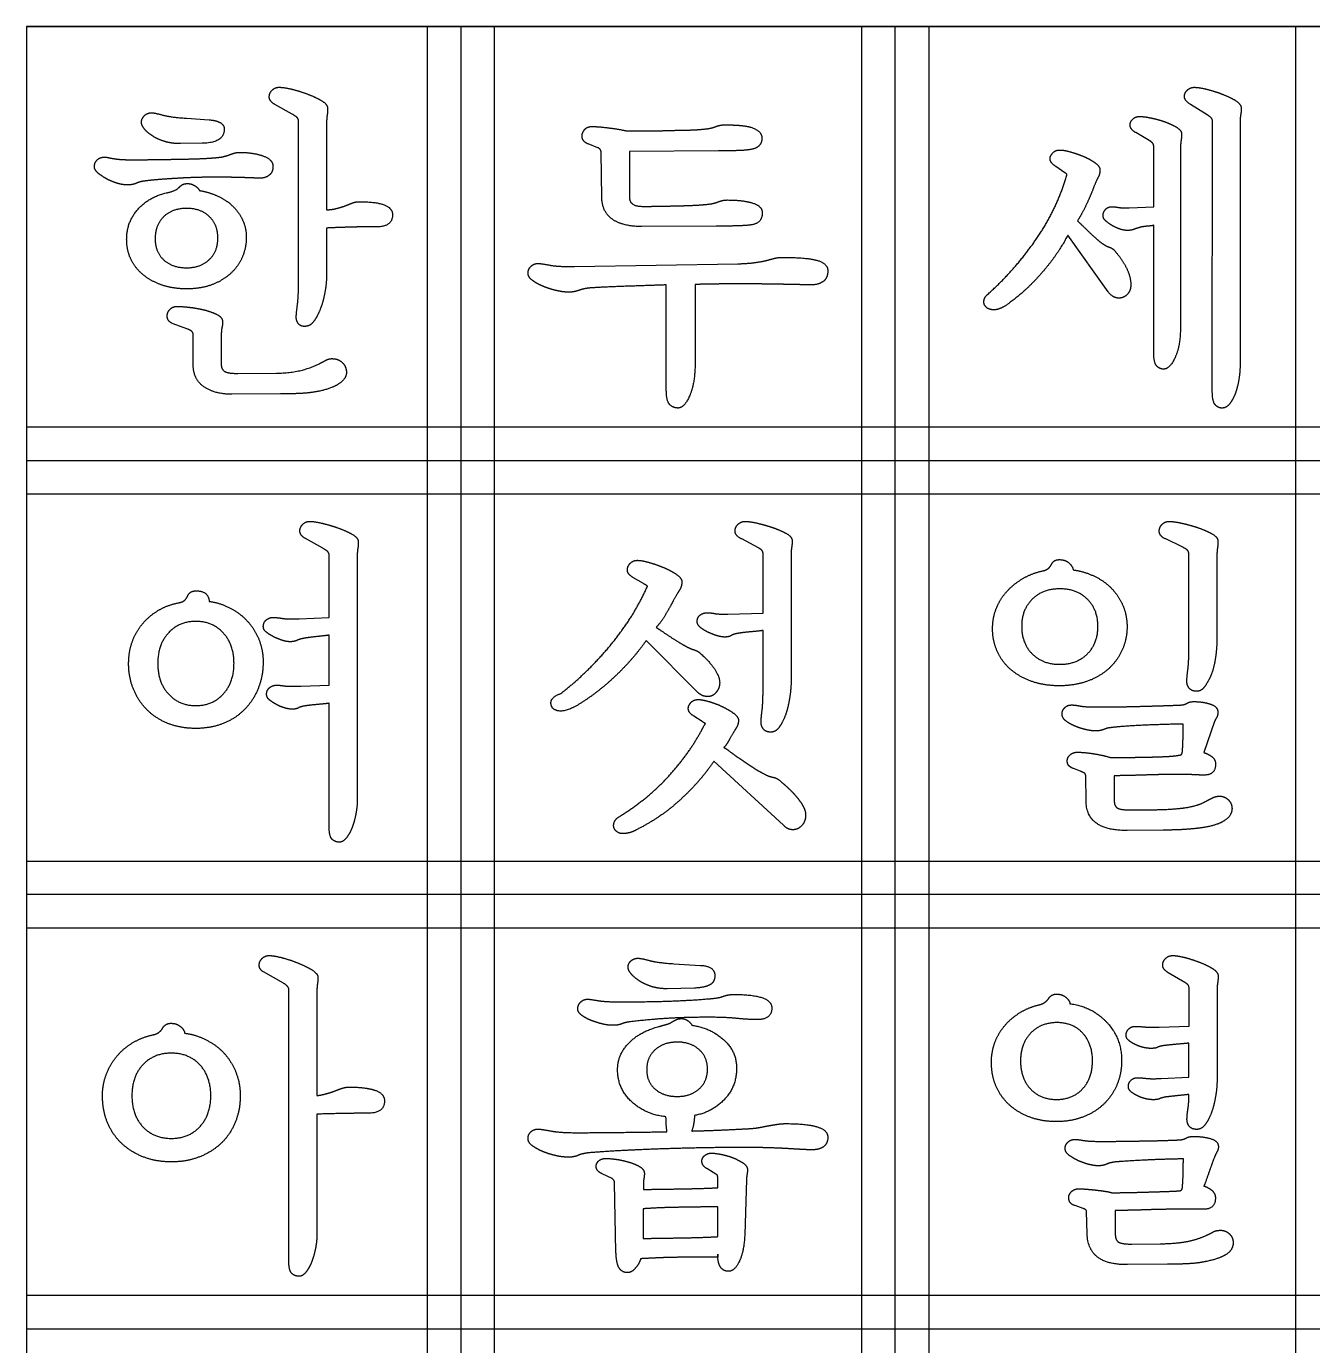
# Model space of a CAD drawing. Header units: millimetres. Extents: x -5 to 270, y -5 to 125.
# Drawn here: x 150 to 209.2, y 59.2 to 120 of the extents above; entities that cross this region are included whole.
import ezdxf

# ---------------------------------------------------------------- set-up
doc = ezdxf.new("R2010")
doc.units = ezdxf.units.MM
doc.layers.get('0').update_dxf_attribs({"linetype": 'CONTINUOUS'})

msp = doc.modelspace()

# ---------------------------------------------------------------- linework, layer by layer
for p, q in [((150, 120), (150, 0)), ((150, 120), (270, 120)), ((168.45, 120), (168.45, 0)), ((170, 120), (170, 0)), ((171.55, 0), (171.55, 120)), ((188.45, 120), (188.45, 0)), ((190, 0), (190, 120)), ((191.55, 120), (191.55, 0)), ((208.45, 0), (208.45, 120)), ((162.241, 115.957), (161.44, 116.405)), ((204.365, 115.93), (203.604, 116.405)), ((157.374, 115.769), (158.419, 115.693)), ((162.532, 108.204), (162.532, 115.631)), ((163.826, 115.66), (163.826, 111.553)), ((204.607, 103.178), (204.612, 115.643)), ((205.891, 115.689), (205.887, 104.467)), ((201.772, 114.694), (201.078, 115.105)), ((158.093, 114.614), (157.091, 114.598)), ((176.319, 114.41), (175.861, 114.587)), ((181.865, 114.266), (177.774, 114.236)), ((201.911, 111.684), (201.912, 114.466)), ((203.146, 114.466), (203.143, 106.185)), ((176.495, 112.102), (176.464, 114.198)), ((177.774, 114.236), (177.774, 112.102)), ((197.823, 113.258), (197.402, 113.549)), ((200.785, 111.644), (201.911, 111.684)), ((163.826, 110.71), (163.826, 108.72)), ((181.759, 110.796), (178.317, 110.781)), ((201.908, 104.972), (201.911, 110.842)), ((199.807, 107.768), (197.953, 110.38)), ((175.234, 108.939), (182.755, 109.063)), ((179.466, 103.256), (179.466, 108.091)), ((180.791, 108.111), (180.791, 104.469)), ((157.434, 106.054), (156.719, 106.319)), ((157.68, 104.419), (157.68, 105.797)), ((158.974, 105.796), (158.974, 104.402)), ((159.732, 104.011), (161.522, 104.026)), ((161.701, 103.068), (159.457, 103.053)), ((150, 101.55), (270, 101.55)), ((150, 100), (270, 100)), ((270, 98.45), (150, 98.45)), ((163.652, 95.957), (162.85, 96.406)), ((183.71, 95.975), (182.939, 96.385)), ((203.213, 96.023), (202.46, 96.386)), ((163.942, 92.766), (163.942, 95.633)), ((165.236, 95.691), (165.236, 84.408)), ((183.92, 92.969), (183.92, 95.705)), ((185.215, 95.722), (185.215, 89.992)), ((203.525, 91.344), (203.527, 95.676)), ((204.821, 95.706), (204.82, 91.874)), ((178.41, 94.329), (177.93, 94.614)), ((162.557, 92.71), (163.942, 92.766)), ((182.296, 92.927), (183.92, 92.969)), ((163.942, 89.645), (163.942, 91.955)), ((183.92, 89.462), (183.92, 92.172)), ((180.918, 89.312), (178.54, 91.708)), ((162.634, 89.604), (163.942, 89.645)), ((163.942, 83.104), (163.942, 88.818)), ((181.12, 87.971), (180.735, 88.228)), ((204.711, 87.973), (204.211, 86.543)), ((184.864, 83.203), (181.654, 86.144)), ((198.533, 85.685), (198.208, 85.807)), ((198.792, 84.311), (198.777, 85.481)), ((200.087, 85.474), (200.086, 84.372)), ((200.844, 83.902), (202.049, 83.915)), ((202.342, 82.974), (200.692, 82.96)), ((150, 81.55), (270, 81.55)), ((270, 80), (150, 80)), ((270, 78.45), (150, 78.45)), ((179.814, 76.818), (181.038, 76.744)), ((161.835, 75.924), (160.913, 76.442)), ((203.339, 75.96), (202.579, 76.404)), ((162.085, 63.104), (162.085, 75.63)), ((163.38, 75.617), (163.38, 70.742)), ((180.76, 75.696), (179.5, 75.665)), ((203.534, 73.941), (203.535, 75.719)), ((204.829, 75.69), (204.827, 71.538)), ((202.166, 73.9), (203.534, 73.941)), ((203.533, 71.59), (203.533, 73.159)), ((202.259, 71.534), (203.533, 71.59)), ((163.38, 69.889), (163.38, 64.409)), ((176.976, 66.917), (176.513, 67.139)), ((181.753, 67.122), (181.329, 67.38)), ((181.832, 66.501), (181.832, 66.936)), ((183.157, 66.875), (183.078, 64.342)), ((177.146, 63.54), (177.086, 66.705)), ((178.411, 66.647), (178.411, 66.422)), ((198.659, 65.544), (198.29, 65.677)), ((178.407, 65.526), (178.395, 64.165)), ((181.832, 64.246), (181.832, 65.618)), ((198.845, 64.353), (198.815, 65.425)), ((200.14, 65.443), (200.139, 64.371)), ((204.216, 65.508), (202.927, 65.509)), ((200.897, 63.902), (202.209, 63.915)), ((181.832, 63.439), (181.832, 63.3)), ((202.547, 62.974), (200.699, 62.96)), ((150, 61.55), (270, 61.55)), ((150, 60), (270, 60))]:
    msp.add_line(p, q)
msp.add_lwpolyline([(150, 0), (270, 0), (270, 120), (150, 120)], close=True)
for points in [[(161.182, 116.753), (161.182, 116.928), (161.316, 117.061)], [(161.44, 116.405), (161.182, 116.555), (161.182, 116.753)], [(161.316, 117.061), (161.449, 117.195), (161.64, 117.195)], [(161.64, 117.195), (161.853, 117.195), (162.213, 117.109)], [(162.213, 117.109), (162.574, 117.022), (162.931, 116.887)], [(162.931, 116.887), (163.289, 116.752), (163.58, 116.584)], [(203.323, 116.781), (203.323, 116.945), (203.459, 117.069)], [(203.604, 116.405), (203.323, 116.568), (203.323, 116.781)], [(203.459, 117.069), (203.594, 117.193), (203.781, 117.193)], [(203.781, 117.193), (203.997, 117.193), (204.339, 117.107)], [(204.339, 117.107), (204.681, 117.022), (205.028, 116.892)], [(205.028, 116.892), (205.376, 116.763), (205.656, 116.596)], [(163.58, 116.584), (163.872, 116.416), (163.872, 116.222)], [(163.872, 116.222), (163.872, 116.043), (163.849, 115.906)], [(205.656, 116.596), (205.937, 116.429), (205.937, 116.219)], [(205.937, 116.219), (205.937, 116.067), (205.914, 115.939)], [(155.299, 115.58), (155.299, 115.755), (155.433, 115.888)], [(155.447, 115.257), (155.299, 115.431), (155.299, 115.58)], [(155.433, 115.888), (155.566, 116.02), (155.757, 116.02)], [(155.757, 116.02), (155.896, 116.02), (156.274, 115.915)], [(156.274, 115.915), (156.651, 115.811), (157.374, 115.769)], [(158.419, 115.693), (158.713, 115.676), (158.912, 115.572)], [(158.912, 115.572), (159.111, 115.467), (159.111, 115.268)], [(162.493, 115.769), (162.454, 115.833), (162.241, 115.957)], [(162.532, 115.631), (162.532, 115.706), (162.493, 115.769)], [(163.849, 115.906), (163.826, 115.77), (163.826, 115.66)], [(200.821, 115.453), (200.821, 115.617), (200.949, 115.733)], [(200.949, 115.733), (201.077, 115.85), (201.264, 115.85)], [(201.264, 115.85), (201.454, 115.849), (201.768, 115.785)], [(201.768, 115.785), (202.082, 115.721), (202.381, 115.618)], [(202.381, 115.618), (202.68, 115.515), (202.936, 115.369)], [(204.575, 115.764), (204.538, 115.815), (204.365, 115.93)], [(204.612, 115.643), (204.612, 115.713), (204.575, 115.764)], [(205.914, 115.939), (205.891, 115.81), (205.891, 115.689)], [(155.833, 114.936), (155.594, 115.083), (155.447, 115.257)], [(156.385, 114.694), (156.072, 114.789), (155.833, 114.936)], [(159.111, 115.268), (159.111, 114.631), (158.093, 114.614)], [(175.585, 114.944), (175.585, 115.094), (175.697, 115.24)], [(175.861, 114.587), (175.585, 114.702), (175.585, 114.944)], [(175.697, 115.24), (175.81, 115.386), (176.043, 115.386)], [(176.043, 115.386), (176.314, 115.386), (176.802, 115.327)], [(176.802, 115.327), (177.289, 115.267), (177.635, 115.185)], [(177.635, 115.185), (177.968, 115.185), (178.472, 115.185)], [(178.472, 115.185), (178.976, 115.185), (179.425, 115.199)], [(179.425, 115.199), (179.874, 115.213), (180.315, 115.22)], [(180.315, 115.22), (180.756, 115.227), (181.07, 115.256)], [(181.07, 115.256), (181.49, 115.284), (181.715, 115.374)], [(181.715, 115.374), (181.94, 115.464), (182.153, 115.464)], [(182.153, 115.464), (182.513, 115.464), (182.837, 115.439)], [(182.837, 115.439), (183.16, 115.414), (183.364, 115.352)], [(183.364, 115.352), (183.869, 115.197), (183.869, 114.843)], [(201.078, 115.105), (200.821, 115.255), (200.821, 115.453)], [(202.936, 115.369), (203.192, 115.222), (203.192, 115.042)], [(203.192, 115.042), (203.192, 114.876), (203.169, 114.747)], [(157.091, 114.598), (156.697, 114.598), (156.385, 114.694)], [(176.464, 114.198), (176.464, 114.336), (176.319, 114.41)], [(182.673, 114.274), (182.259, 114.266), (181.865, 114.266)], [(183.338, 114.326), (183.087, 114.282), (182.673, 114.274)], [(183.74, 114.508), (183.61, 114.368), (183.338, 114.326)], [(183.869, 114.843), (183.869, 114.647), (183.74, 114.508)], [(197.26, 114.17), (197.383, 114.306), (197.579, 114.305)], [(197.579, 114.305), (197.779, 114.305), (198.089, 114.215)], [(201.912, 114.466), (201.912, 114.606), (201.772, 114.694)], [(203.169, 114.747), (203.146, 114.618), (203.146, 114.466)], [(153.131, 113.535), (153.131, 113.729), (153.266, 113.853)], [(153.266, 113.853), (153.402, 113.977), (153.589, 113.977)], [(153.589, 113.977), (153.679, 113.977), (153.783, 113.954)], [(153.783, 113.954), (153.886, 113.93), (154.028, 113.906)], [(154.028, 113.906), (154.17, 113.883), (154.354, 113.869)], [(154.354, 113.869), (154.539, 113.856), (154.862, 113.856)], [(154.862, 113.856), (155.369, 113.856), (155.812, 113.863)], [(155.812, 113.863), (156.255, 113.87), (156.792, 113.877)], [(156.792, 113.877), (157.329, 113.885), (157.823, 113.9)], [(157.823, 113.9), (158.316, 113.915), (158.644, 113.946)], [(158.644, 113.946), (158.892, 113.961), (159.055, 113.998)], [(159.055, 113.998), (159.217, 114.036), (159.336, 114.081)], [(159.336, 114.081), (159.456, 114.127), (159.575, 114.162)], [(159.575, 114.162), (159.694, 114.196), (159.851, 114.196)], [(159.851, 114.196), (160.419, 114.196), (160.887, 114.037)], [(160.887, 114.037), (161.355, 113.878), (161.355, 113.541)], [(197.136, 113.908), (197.136, 114.035), (197.26, 114.17)], [(197.402, 113.549), (197.136, 113.714), (197.136, 113.908)], [(198.089, 114.215), (198.399, 114.125), (198.678, 114.008)], [(198.678, 114.008), (198.958, 113.891), (199.195, 113.726)], [(199.195, 113.726), (199.431, 113.561), (199.431, 113.389)], [(153.296, 113.245), (153.131, 113.383), (153.131, 113.535)], [(153.686, 112.982), (153.46, 113.108), (153.296, 113.245)], [(158.029, 113.045), (157.644, 113.037), (157.213, 113.014)], [(158.653, 113.053), (158.413, 113.053), (158.029, 113.045)], [(159.5, 113.045), (159.153, 113.053), (158.653, 113.053)], [(160.081, 113.03), (159.846, 113.038), (159.5, 113.045)], [(161.184, 113.146), (161.013, 113.007), (160.746, 113.007)], [(161.355, 113.541), (161.355, 113.285), (161.184, 113.146)], [(196.472, 110.157), (197.432, 111.544), (197.894, 113.094)], [(197.91, 113.191), (197.897, 113.208), (197.823, 113.258)], [(197.894, 113.094), (197.924, 113.174), (197.91, 113.191)], [(199.363, 113.078), (199.295, 112.958), (199.159, 112.619)], [(199.431, 113.389), (199.431, 113.197), (199.363, 113.078)], [(154.166, 112.777), (153.913, 112.856), (153.686, 112.982)], [(154.65, 112.697), (154.42, 112.697), (154.166, 112.777)], [(155.069, 112.776), (154.899, 112.697), (154.65, 112.697)], [(155.514, 112.884), (155.239, 112.855), (155.069, 112.776)], [(156.336, 112.961), (155.889, 112.93), (155.514, 112.884)], [(157.213, 113.014), (156.782, 112.992), (156.336, 112.961)], [(156.483, 112.336), (156.869, 112.425), (156.995, 112.551)], [(156.995, 112.551), (157.073, 112.628), (157.16, 112.694)], [(157.16, 112.694), (157.247, 112.759), (157.425, 112.759)], [(157.425, 112.759), (157.61, 112.759), (157.78, 112.642)], [(157.78, 112.642), (157.95, 112.526), (157.959, 112.438)], [(157.959, 112.438), (158.331, 112.39), (158.757, 112.206)], [(160.473, 113.015), (160.316, 113.023), (160.081, 113.03)], [(160.746, 113.007), (160.63, 113.007), (160.473, 113.015)], [(199.159, 112.619), (199.006, 112.212), (198.803, 111.783)], [(155.144, 111.585), (155.67, 112.167), (156.483, 112.336)], [(158.757, 112.206), (159.182, 112.021), (159.484, 111.736)], [(164.678, 111.734), (164.825, 111.79), (164.991, 111.857)], [(164.991, 111.857), (165.157, 111.924), (165.34, 111.924)], [(165.34, 111.924), (166.859, 111.924), (166.859, 111.33)], [(176.987, 111.112), (176.512, 111.443), (176.495, 112.102)], [(177.774, 112.102), (177.774, 111.708), (178.378, 111.708)], [(181.284, 111.797), (181.637, 111.827), (181.848, 111.914)], [(181.848, 111.914), (182.058, 112.002), (182.289, 112.002)], [(182.289, 112.002), (182.96, 112.002), (183.422, 111.868)], [(183.422, 111.868), (183.885, 111.734), (183.885, 111.406)], [(154.617, 110.181), (154.617, 111.002), (155.144, 111.585)], [(156.32, 111.229), (155.927, 110.843), (155.927, 110.21)], [(157.379, 111.615), (156.714, 111.615), (156.32, 111.229)], [(158.422, 111.241), (158.027, 111.615), (157.379, 111.615)], [(158.817, 110.255), (158.817, 110.866), (158.422, 111.241)], [(159.484, 111.736), (159.786, 111.45), (159.957, 111.078)], [(163.826, 111.553), (164.039, 111.55), (164.284, 111.613)], [(164.284, 111.613), (164.53, 111.677), (164.678, 111.734)], [(166.859, 111.33), (166.859, 110.765), (166.143, 110.765)], [(178.378, 111.708), (178.783, 111.708), (179.108, 111.715)], [(179.108, 111.715), (179.434, 111.721), (179.827, 111.729)], [(179.827, 111.729), (180.22, 111.737), (180.598, 111.752)], [(180.598, 111.752), (180.975, 111.767), (181.284, 111.797)], [(183.885, 111.406), (183.885, 110.939), (183.39, 110.857)], [(198.803, 111.783), (198.601, 111.353), (198.399, 111.042)], [(199.576, 111.282), (199.576, 111.433), (199.683, 111.562)], [(199.766, 110.985), (199.576, 111.126), (199.576, 111.282)], [(199.683, 111.562), (199.79, 111.692), (199.989, 111.692)], [(199.989, 111.692), (200.106, 111.692), (200.284, 111.661)], [(200.284, 111.661), (200.462, 111.63), (200.785, 111.644)], [(159.957, 111.078), (160.127, 110.706), (160.127, 110.302)], [(164.594, 110.74), (164.207, 110.728), (163.826, 110.71)], [(165.267, 110.759), (164.98, 110.753), (164.594, 110.74)], [(165.758, 110.765), (165.554, 110.765), (165.267, 110.759)], [(166.143, 110.765), (165.961, 110.765), (165.758, 110.765)], [(178.317, 110.781), (177.462, 110.781), (176.987, 111.112)], [(182.785, 110.812), (182.357, 110.796), (181.759, 110.796)], [(183.39, 110.857), (183.213, 110.827), (182.785, 110.812)], [(198.399, 111.042), (198.62, 110.83), (198.908, 110.551)], [(200.216, 110.716), (199.949, 110.833), (199.766, 110.985)], [(200.716, 110.599), (200.483, 110.599), (200.216, 110.716)], [(201.013, 110.655), (200.865, 110.599), (200.716, 110.599)], [(201.328, 110.753), (201.15, 110.709), (201.013, 110.655)], [(201.657, 110.798), (201.447, 110.783), (201.328, 110.753)], [(201.911, 110.842), (201.867, 110.813), (201.657, 110.798)], [(154.821, 109.255), (154.617, 109.671), (154.617, 110.181)], [(155.927, 110.21), (155.927, 109.611), (156.32, 109.245)], [(158.421, 109.255), (158.817, 109.63), (158.817, 110.255)], [(160.127, 110.302), (160.127, 109.768), (159.923, 109.329)], [(194.258, 107.651), (195.512, 108.77), (196.472, 110.157)], [(197.953, 110.38), (197.49, 109.489), (196.772, 108.664)], [(198.908, 110.551), (199.195, 110.273), (199.462, 110.055)], [(199.462, 110.055), (199.667, 109.898), (199.856, 109.832)], [(199.856, 109.832), (200.045, 109.766), (200.145, 109.627)], [(200.145, 109.627), (200.452, 109.273), (200.653, 108.87)], [(155.398, 108.54), (155.025, 108.84), (154.821, 109.255)], [(156.32, 109.245), (156.713, 108.879), (157.379, 108.879)], [(157.379, 108.879), (158.025, 108.879), (158.421, 109.255)], [(159.923, 109.329), (159.72, 108.89), (159.353, 108.572)], [(173.098, 108.636), (173.098, 108.811), (173.232, 108.944)], [(173.232, 108.944), (173.365, 109.078), (173.556, 109.078)], [(173.556, 109.078), (173.699, 109.078), (174.098, 109.001)], [(174.098, 109.001), (174.497, 108.924), (175.234, 108.939)], [(182.755, 109.063), (183.262, 109.077), (183.582, 109.124)], [(183.582, 109.124), (183.902, 109.171), (184.099, 109.223)], [(184.099, 109.223), (184.297, 109.276), (184.457, 109.317)], [(184.457, 109.317), (184.618, 109.359), (184.822, 109.359)], [(184.822, 109.359), (185.881, 109.359), (186.392, 109.226)], [(186.392, 109.226), (186.902, 109.094), (186.902, 108.733)], [(200.653, 108.87), (200.855, 108.468), (200.854, 108.092)], [(156.273, 108.073), (155.771, 108.24), (155.398, 108.54)], [(159.353, 108.572), (158.986, 108.255), (158.486, 108.08)], [(162.479, 107.16), (162.532, 107.569), (162.532, 108.204)], [(163.826, 108.72), (163.826, 108.204), (163.749, 107.771)], [(173.331, 108.275), (173.098, 108.433), (173.098, 108.636)], [(173.841, 108.006), (173.564, 108.117), (173.331, 108.275)], [(186.682, 108.242), (186.462, 108.091), (186.156, 108.091)], [(186.902, 108.733), (186.902, 108.392), (186.682, 108.242)], [(196.772, 108.664), (196.055, 107.839), (195.305, 107.292)], [(157.379, 107.906), (156.774, 107.906), (156.273, 108.073)], [(158.486, 108.08), (157.985, 107.906), (157.379, 107.906)], [(163.749, 107.771), (163.672, 107.339), (163.542, 106.999)], [(174.423, 107.826), (174.117, 107.896), (173.841, 108.006)], [(174.966, 107.755), (174.728, 107.755), (174.423, 107.826)], [(175.23, 107.779), (175.126, 107.755), (174.966, 107.755)], [(175.447, 107.841), (175.334, 107.803), (175.23, 107.779)], [(175.688, 107.909), (175.561, 107.879), (175.447, 107.841)], [(175.99, 107.952), (175.816, 107.939), (175.688, 107.909)], [(177.701, 108.029), (176.747, 107.998), (175.99, 107.952)], [(179.466, 108.091), (178.655, 108.06), (177.701, 108.029)], [(181.73, 108.13), (181.215, 108.122), (180.791, 108.111)], [(182.669, 108.138), (182.244, 108.138), (181.73, 108.13)], [(184.04, 108.13), (183.472, 108.138), (182.669, 108.138)], [(185.015, 108.114), (184.607, 108.122), (184.04, 108.13)], [(185.689, 108.099), (185.423, 108.107), (185.015, 108.114)], [(186.156, 108.091), (185.954, 108.091), (185.689, 108.099)], [(194.089, 107.339), (194.107, 107.522), (194.258, 107.651)], [(200.305, 107.483), (200.031, 107.483), (199.807, 107.768)], [(200.688, 107.648), (200.522, 107.483), (200.305, 107.483)], [(200.854, 108.092), (200.854, 107.814), (200.688, 107.648)], [(156.482, 106.66), (156.482, 106.835), (156.615, 106.969)], [(156.615, 106.969), (156.748, 107.102), (156.94, 107.102)], [(156.94, 107.102), (157.135, 107.102), (157.487, 107.062)], [(157.487, 107.062), (157.84, 107.022), (158.157, 106.945)], [(162.425, 106.612), (162.425, 106.751), (162.479, 107.16)], [(163.542, 106.999), (163.412, 106.658), (163.25, 106.433)], [(194.242, 107.024), (194.071, 107.156), (194.089, 107.339)], [(194.733, 106.969), (194.472, 106.894), (194.242, 107.024)], [(195.305, 107.292), (194.993, 107.045), (194.733, 106.969)], [(156.719, 106.319), (156.482, 106.418), (156.482, 106.66)], [(158.157, 106.945), (158.473, 106.868), (158.754, 106.737)], [(158.754, 106.737), (159.035, 106.605), (159.035, 106.387)], [(159.035, 106.387), (159.035, 106.247), (159.005, 106.125)], [(162.539, 106.286), (162.425, 106.418), (162.425, 106.612)], [(163.25, 106.433), (163.089, 106.208), (162.888, 106.185)], [(157.68, 105.797), (157.68, 105.972), (157.434, 106.054)], [(159.005, 106.125), (158.974, 106.004), (158.974, 105.796)], [(162.888, 106.185), (162.652, 106.155), (162.539, 106.286)], [(203.143, 106.185), (203.143, 105.287), (202.895, 104.749)], [(163.525, 104.48), (163.652, 104.544), (163.785, 104.619)], [(163.785, 104.619), (163.917, 104.693), (164.081, 104.693)], [(164.081, 104.693), (164.358, 104.693), (164.547, 104.514)], [(202.04, 104.365), (201.908, 104.519), (201.908, 104.972)], [(202.895, 104.749), (202.647, 104.211), (202.366, 104.211)], [(158.171, 103.399), (157.68, 103.746), (157.68, 104.419)], [(158.974, 104.402), (158.974, 104.22), (159.107, 104.116)], [(159.107, 104.116), (159.239, 104.011), (159.732, 104.011)], [(161.522, 104.026), (162.647, 104.026), (163.525, 104.48)], [(164.736, 104.054), (164.736, 103.776), (164.409, 103.548)], [(164.547, 104.514), (164.736, 104.336), (164.736, 104.054)], [(180.791, 104.469), (180.791, 103.576), (180.545, 102.997)], [(202.366, 104.211), (202.172, 104.211), (202.04, 104.365)], [(205.887, 104.467), (205.887, 104.06), (205.824, 103.701)], [(159.457, 103.053), (158.662, 103.053), (158.171, 103.399)], [(164.409, 103.548), (164.083, 103.319), (163.458, 103.191)], [(205.824, 103.701), (205.761, 103.341), (205.653, 103.059)], [(162.663, 103.091), (162.24, 103.068), (161.701, 103.068)], [(163.458, 103.191), (163.087, 103.114), (162.663, 103.091)], [(179.624, 102.576), (179.466, 102.733), (179.466, 103.256)], [(180.545, 102.997), (180.298, 102.419), (180, 102.419)], [(204.738, 102.571), (204.607, 102.725), (204.607, 103.178)], [(205.653, 103.059), (205.545, 102.777), (205.393, 102.597)], [(180, 102.419), (179.781, 102.419), (179.624, 102.576)], [(205.064, 102.417), (204.87, 102.417), (204.738, 102.571)], [(205.393, 102.597), (205.242, 102.417), (205.064, 102.417)], [(162.592, 96.753), (162.592, 96.928), (162.726, 97.062)], [(162.85, 96.406), (162.592, 96.555), (162.592, 96.753)], [(162.726, 97.062), (162.859, 97.195), (163.05, 97.195)], [(163.05, 97.195), (163.263, 97.195), (163.628, 97.107)], [(163.628, 97.107), (163.993, 97.02), (164.344, 96.895)], [(164.344, 96.895), (164.695, 96.771), (164.988, 96.61)], [(182.631, 96.752), (182.631, 96.928), (182.765, 97.061)], [(182.939, 96.385), (182.631, 96.533), (182.631, 96.752)], [(182.765, 97.061), (182.898, 97.195), (183.089, 97.195)], [(183.089, 97.195), (183.301, 97.195), (183.647, 97.116)], [(183.647, 97.116), (183.993, 97.037), (184.342, 96.919)], [(184.342, 96.919), (184.691, 96.8), (184.975, 96.648)], [(184.975, 96.648), (185.26, 96.497), (185.26, 96.298)], [(202.163, 96.752), (202.163, 96.927), (202.296, 97.06)], [(202.46, 96.386), (202.163, 96.51), (202.163, 96.752)], [(202.296, 97.06), (202.43, 97.194), (202.621, 97.194)], [(202.621, 97.194), (202.829, 97.194), (203.193, 97.114)], [(203.193, 97.114), (203.557, 97.035), (203.909, 96.918)], [(203.909, 96.918), (204.26, 96.801), (204.564, 96.64)], [(204.564, 96.64), (204.867, 96.479), (204.867, 96.281)], [(164.988, 96.61), (165.282, 96.45), (165.282, 96.252)], [(165.282, 96.252), (165.282, 96.073), (165.259, 95.937)], [(185.26, 96.298), (185.26, 96.128), (185.238, 96.006)], [(204.867, 96.281), (204.867, 96.103), (204.844, 95.96)], [(163.903, 95.77), (163.864, 95.834), (163.652, 95.957)], [(163.942, 95.633), (163.942, 95.707), (163.903, 95.77)], [(165.259, 95.937), (165.236, 95.801), (165.236, 95.691)], [(183.882, 95.841), (183.844, 95.903), (183.71, 95.975)], [(183.92, 95.705), (183.92, 95.779), (183.882, 95.841)], [(185.238, 96.006), (185.215, 95.885), (185.215, 95.722)], [(197.201, 95.213), (197.299, 95.434), (197.571, 95.434)], [(197.571, 95.434), (197.845, 95.434), (198.02, 95.269)], [(203.488, 95.837), (203.449, 95.905), (203.213, 96.023)], [(203.527, 95.676), (203.527, 95.769), (203.488, 95.837)], [(204.844, 95.96), (204.822, 95.816), (204.821, 95.706)], [(177.673, 94.96), (177.673, 95.136), (177.807, 95.269)], [(177.93, 94.614), (177.673, 94.763), (177.673, 94.96)], [(177.807, 95.269), (177.94, 95.402), (178.131, 95.402)], [(178.131, 95.402), (178.331, 95.402), (178.671, 95.305)], [(178.671, 95.305), (179.012, 95.208), (179.33, 95.076)], [(179.33, 95.076), (179.648, 94.944), (179.915, 94.767)], [(195.856, 94.547), (196.278, 94.802), (196.794, 94.914)], [(196.794, 94.914), (196.963, 94.951), (197.052, 95.027)], [(197.052, 95.027), (197.141, 95.104), (197.201, 95.213)], [(198.02, 95.269), (198.195, 95.104), (198.195, 94.961)], [(198.195, 94.961), (198.629, 94.913), (199.117, 94.697)], [(178.584, 94.222), (178.554, 94.251), (178.41, 94.329)], [(178.563, 94.135), (178.613, 94.193), (178.584, 94.222)], [(179.915, 94.767), (180.181, 94.589), (180.181, 94.415)], [(180.181, 94.415), (180.181, 94.202), (180.076, 94.036)], [(195.128, 93.947), (195.433, 94.292), (195.856, 94.547)], [(199.117, 94.697), (199.605, 94.48), (199.95, 94.126)], [(157.282, 93.556), (157.367, 93.63), (157.434, 93.777)], [(157.434, 93.777), (157.531, 93.995), (157.804, 93.995)], [(157.804, 93.995), (158.388, 93.995), (158.419, 93.509)], [(176.874, 91.465), (177.934, 92.734), (178.563, 94.135)], [(180.076, 94.036), (179.972, 93.871), (179.787, 93.536)], [(194.656, 93.173), (194.823, 93.602), (195.128, 93.947)], [(196.314, 93.611), (195.829, 93.132), (195.829, 92.359)], [(197.585, 94.089), (196.799, 94.089), (196.314, 93.611)], [(198.855, 93.608), (198.37, 94.089), (197.585, 94.089)], [(199.341, 92.357), (199.341, 93.128), (198.855, 93.608)], [(199.95, 94.126), (200.296, 93.772), (200.488, 93.323)], [(155.351, 92.483), (155.663, 92.85), (156.082, 93.1)], [(156.082, 93.1), (156.5, 93.349), (157.016, 93.446)], [(157.016, 93.446), (157.196, 93.482), (157.282, 93.556)], [(158.419, 93.509), (158.868, 93.46), (159.349, 93.219)], [(159.349, 93.219), (159.83, 92.979), (160.173, 92.605)], [(179.787, 93.536), (179.633, 93.242), (179.421, 92.889)], [(181.028, 92.885), (181.168, 92.99), (181.345, 92.99)], [(181.345, 92.99), (181.481, 92.99), (181.696, 92.951)], [(194.489, 92.264), (194.489, 92.744), (194.656, 93.173)], [(200.488, 93.323), (200.681, 92.873), (200.681, 92.353)], [(154.874, 91.651), (155.039, 92.116), (155.351, 92.483)], [(157.804, 92.589), (157.024, 92.589), (156.536, 92.053)], [(159.071, 92.052), (158.581, 92.589), (157.804, 92.589)], [(160.173, 92.605), (160.516, 92.231), (160.708, 91.751)], [(160.909, 92.349), (160.909, 92.544), (161.048, 92.659)], [(161.048, 92.659), (161.186, 92.773), (161.367, 92.773)], [(161.367, 92.773), (161.499, 92.773), (161.782, 92.728)], [(161.782, 92.728), (162.065, 92.682), (162.557, 92.71)], [(179.421, 92.889), (179.209, 92.536), (178.998, 92.314)], [(180.888, 92.58), (180.888, 92.781), (181.028, 92.885)], [(181.043, 92.304), (180.888, 92.429), (180.888, 92.58)], [(181.696, 92.951), (181.912, 92.913), (182.296, 92.927)], [(156.536, 92.053), (156.048, 91.518), (156.048, 90.657)], [(159.56, 90.657), (159.56, 91.515), (159.071, 92.052)], [(161.066, 92.077), (160.909, 92.193), (160.909, 92.349)], [(161.398, 91.874), (161.222, 91.961), (161.066, 92.077)], [(161.775, 91.719), (161.574, 91.786), (161.398, 91.874)], [(162.76, 91.806), (162.557, 91.765), (162.444, 91.709)], [(163.36, 91.888), (162.986, 91.849), (162.76, 91.806)], [(163.942, 91.955), (163.734, 91.927), (163.36, 91.888)], [(178.998, 92.314), (179.251, 92.144), (179.633, 91.89)], [(179.633, 91.89), (180.015, 91.637), (180.334, 91.46)], [(181.391, 92.088), (181.199, 92.179), (181.043, 92.304)], [(181.79, 91.932), (181.583, 91.996), (181.391, 92.088)], [(182.164, 91.868), (181.997, 91.868), (181.79, 91.932)], [(182.459, 91.938), (182.342, 91.868), (182.164, 91.868)], [(182.757, 92.035), (182.575, 92.008), (182.459, 91.938)], [(183.383, 92.111), (183.013, 92.081), (182.757, 92.035)], [(183.92, 92.172), (183.753, 92.141), (183.383, 92.111)], [(194.714, 91.189), (194.488, 91.679), (194.489, 92.264)], [(195.829, 92.359), (195.829, 91.572), (196.314, 91.092)], [(198.853, 91.092), (199.34, 91.573), (199.341, 92.357)], [(200.681, 92.353), (200.681, 91.745), (200.445, 91.243)], [(204.82, 91.874), (204.82, 91.333), (204.741, 90.84)], [(154.708, 90.645), (154.708, 91.186), (154.874, 91.651)], [(160.708, 91.751), (160.9, 91.271), (160.9, 90.721)], [(162.14, 91.652), (161.975, 91.652), (161.775, 91.719)], [(162.444, 91.709), (162.331, 91.652), (162.14, 91.652)], [(174.612, 89.273), (175.814, 90.195), (176.874, 91.465)], [(178.54, 91.708), (177.94, 90.846), (177.085, 90.039)], [(180.334, 91.46), (180.551, 91.335), (180.724, 91.287)], [(180.724, 91.287), (180.898, 91.24), (181.04, 91.115)], [(195.35, 90.351), (194.939, 90.698), (194.714, 91.189)], [(200.445, 91.243), (200.21, 90.741), (199.8, 90.38)], [(203.518, 90.8), (203.525, 91.034), (203.525, 91.344)], [(154.94, 89.441), (154.708, 89.993), (154.708, 90.645)], [(156.048, 90.657), (156.048, 89.783), (156.538, 89.246)], [(159.069, 89.248), (159.56, 89.786), (159.56, 90.657)], [(160.9, 90.721), (160.9, 90.054), (160.668, 89.487)], [(181.04, 91.115), (181.955, 90.279), (181.922, 89.714)], [(196.314, 91.092), (196.799, 90.612), (197.584, 90.612)], [(197.584, 90.612), (198.366, 90.611), (198.853, 91.092)], [(203.479, 90.347), (203.51, 90.566), (203.518, 90.8)], [(204.741, 90.84), (204.663, 90.348), (204.499, 90.004)], [(177.085, 90.039), (176.231, 89.231), (175.267, 88.664)], [(185.215, 89.992), (185.215, 89.496), (185.144, 89.058)], [(196.325, 89.813), (195.762, 90.003), (195.35, 90.351)], [(199.8, 90.38), (199.389, 90.018), (198.819, 89.82)], [(203.434, 89.83), (203.434, 89.982), (203.479, 90.347)], [(204.499, 90.004), (204.368, 89.728), (204.228, 89.55)], [(155.581, 88.489), (155.172, 88.889), (154.94, 89.441)], [(160.668, 89.487), (160.436, 88.92), (160.028, 88.513)], [(161.061, 89.227), (161.061, 89.423), (161.199, 89.537)], [(161.199, 89.537), (161.338, 89.652), (161.519, 89.652)], [(161.519, 89.652), (161.647, 89.652), (161.865, 89.62)], [(161.865, 89.62), (162.083, 89.589), (162.634, 89.604)], [(181.922, 89.714), (181.903, 89.46), (181.727, 89.28)], [(183.875, 88.464), (183.92, 88.798), (183.92, 89.462)], [(197.568, 89.622), (196.887, 89.623), (196.325, 89.813)], [(198.819, 89.82), (198.248, 89.622), (197.568, 89.622)], [(203.539, 89.513), (203.433, 89.653), (203.434, 89.83)], [(203.891, 89.372), (203.644, 89.373), (203.539, 89.513)], [(204.228, 89.55), (204.087, 89.372), (203.891, 89.372)], [(156.538, 89.246), (157.027, 88.709), (157.804, 88.709)], [(157.804, 88.709), (158.579, 88.709), (159.069, 89.248)], [(161.207, 88.959), (161.061, 89.075), (161.061, 89.227)], [(161.53, 88.751), (161.354, 88.843), (161.207, 88.959)], [(161.893, 88.601), (161.707, 88.658), (161.53, 88.751)], [(163.396, 88.759), (163.057, 88.729), (162.865, 88.699)], [(163.942, 88.818), (163.735, 88.789), (163.396, 88.759)], [(174.245, 88.582), (174.125, 88.718), (174.163, 88.912)], [(174.163, 88.912), (174.2, 89.106), (174.612, 89.273)], [(180.478, 88.575), (180.478, 88.718), (180.602, 88.853)], [(180.602, 88.853), (180.725, 88.988), (180.936, 88.988)], [(181.313, 89.13), (181.094, 89.15), (180.918, 89.312)], [(180.936, 88.988), (181.122, 88.988), (181.428, 88.898)], [(181.727, 89.28), (181.551, 89.1), (181.313, 89.13)], [(181.428, 88.898), (181.735, 88.809), (182.022, 88.673)], [(185.144, 89.058), (185.074, 88.62), (184.955, 88.286)], [(197.812, 88.614), (197.938, 88.739), (198.144, 88.739)], [(198.144, 88.739), (198.272, 88.739), (198.507, 88.694)], [(202.344, 88.706), (202.835, 88.722), (203.152, 88.737)], [(203.152, 88.737), (203.346, 88.749), (203.448, 88.821)], [(203.448, 88.821), (203.55, 88.893), (203.77, 88.893)], [(203.77, 88.893), (204.159, 88.893), (204.511, 88.782)], [(204.511, 88.782), (204.864, 88.67), (204.864, 88.405)], [(156.556, 87.874), (155.989, 88.089), (155.581, 88.489)], [(160.028, 88.513), (159.62, 88.105), (159.054, 87.882)], [(162.247, 88.544), (162.08, 88.544), (161.893, 88.601)], [(162.534, 88.607), (162.424, 88.544), (162.247, 88.544)], [(162.865, 88.699), (162.643, 88.67), (162.534, 88.607)], [(175.267, 88.664), (174.572, 88.296), (174.245, 88.582)], [(180.735, 88.228), (180.478, 88.377), (180.478, 88.575)], [(182.022, 88.673), (182.31, 88.537), (182.549, 88.367)], [(182.549, 88.367), (182.789, 88.198), (182.789, 88.026)], [(183.829, 87.946), (183.829, 88.13), (183.875, 88.464)], [(184.955, 88.286), (184.835, 87.952), (184.668, 87.72)], [(197.686, 88.33), (197.686, 88.489), (197.812, 88.614)], [(197.885, 87.987), (197.686, 88.128), (197.686, 88.33)], [(198.507, 88.694), (198.742, 88.648), (199.281, 88.648)], [(199.281, 88.648), (199.84, 88.648), (200.301, 88.654)], [(200.301, 88.654), (200.763, 88.661), (201.308, 88.676)], [(201.308, 88.676), (201.853, 88.691), (202.344, 88.706)], [(204.797, 88.147), (204.729, 88.038), (204.711, 87.973)], [(204.864, 88.405), (204.864, 88.256), (204.797, 88.147)], [(157.804, 87.658), (157.122, 87.658), (156.556, 87.874)], [(159.054, 87.882), (158.487, 87.658), (157.804, 87.658)], [(179.61, 85.498), (180.603, 86.597), (181.219, 87.814)], [(181.257, 87.885), (181.233, 87.9), (181.12, 87.971)], [(181.219, 87.814), (181.282, 87.869), (181.257, 87.885)], [(182.689, 87.684), (182.589, 87.522), (182.393, 87.187)], [(182.789, 88.026), (182.789, 87.846), (182.689, 87.684)], [(183.935, 87.629), (183.829, 87.769), (183.829, 87.946)], [(184.287, 87.488), (184.04, 87.488), (183.935, 87.629)], [(184.668, 87.72), (184.501, 87.488), (184.287, 87.488)], [(198.327, 87.749), (198.084, 87.846), (197.885, 87.987)], [(198.814, 87.597), (198.57, 87.652), (198.327, 87.749)], [(199.22, 87.541), (199.058, 87.541), (198.814, 87.597)], [(199.474, 87.567), (199.378, 87.541), (199.22, 87.541)], [(199.717, 87.649), (199.569, 87.593), (199.474, 87.567)], [(199.949, 87.694), (199.78, 87.68), (199.717, 87.649)], [(201.329, 87.799), (200.398, 87.754), (199.949, 87.694)], [(203.266, 87.858), (202.26, 87.843), (201.329, 87.799)], [(203.258, 87.159), (203.266, 87.365), (203.266, 87.59)], [(203.266, 87.59), (203.266, 87.815), (203.266, 87.858)], [(182.251, 86.945), (182.165, 86.803), (182.107, 86.783)], [(182.393, 87.187), (182.337, 87.087), (182.251, 86.945)], [(203.243, 86.784), (203.25, 86.953), (203.258, 87.159)], [(182.107, 86.783), (182.223, 86.724), (182.47, 86.539)], [(182.47, 86.539), (182.717, 86.354), (182.968, 86.184)], [(197.928, 86.165), (197.928, 86.331), (198.066, 86.447)], [(198.066, 86.447), (198.205, 86.562), (198.386, 86.562)], [(198.386, 86.562), (198.681, 86.562), (199.115, 86.497)], [(199.115, 86.497), (199.55, 86.433), (199.927, 86.314)], [(199.927, 86.314), (200.324, 86.314), (200.694, 86.32)], [(200.694, 86.32), (201.065, 86.326), (201.503, 86.334)], [(201.503, 86.334), (201.942, 86.341), (202.319, 86.356)], [(202.319, 86.356), (202.696, 86.371), (202.915, 86.4)], [(202.915, 86.4), (203.139, 86.426), (203.175, 86.455)], [(203.175, 86.455), (203.211, 86.484), (203.22, 86.522)], [(203.22, 86.522), (203.235, 86.616), (203.243, 86.784)], [(204.211, 86.543), (204.356, 86.514), (204.557, 86.38)], [(204.557, 86.38), (204.757, 86.246), (204.757, 86.011)], [(181.654, 86.144), (181.03, 85.217), (180.112, 84.375)], [(182.968, 86.184), (183.219, 86.015), (183.461, 85.856)], [(183.461, 85.856), (183.703, 85.698), (183.915, 85.592)], [(198.018, 85.924), (197.928, 86.001), (197.928, 86.165)], [(198.208, 85.807), (198.107, 85.847), (198.018, 85.924)], [(204.757, 86.011), (204.757, 85.508), (204.223, 85.508)], [(177.276, 83.58), (178.617, 84.4), (179.61, 85.498)], [(183.915, 85.592), (184.176, 85.441), (184.373, 85.41)], [(184.373, 85.41), (184.57, 85.378), (184.79, 85.171)], [(184.79, 85.171), (184.939, 85.046), (185.14, 84.854)], [(198.737, 85.584), (198.697, 85.62), (198.533, 85.685)], [(198.777, 85.481), (198.777, 85.548), (198.737, 85.584)], [(200.592, 85.487), (200.174, 85.479), (200.087, 85.474)], [(201.467, 85.509), (201.011, 85.494), (200.592, 85.487)], [(202.331, 85.532), (201.923, 85.525), (201.467, 85.509)], [(202.919, 85.54), (202.74, 85.54), (202.331, 85.532)], [(203.751, 85.524), (203.456, 85.54), (202.919, 85.54)], [(204.223, 85.508), (204.047, 85.508), (203.751, 85.524)], [(185.14, 84.854), (185.34, 84.661), (185.508, 84.453)], [(204.632, 84.467), (204.774, 84.538), (204.935, 84.538)], [(204.935, 84.538), (205.164, 84.538), (205.339, 84.373)], [(165.236, 84.408), (165.236, 84.037), (165.164, 83.683)], [(180.112, 84.375), (179.194, 83.534), (178.088, 82.989)], [(185.508, 84.453), (185.676, 84.246), (185.779, 84.049)], [(185.779, 84.049), (185.882, 83.853), (185.882, 83.675)], [(200.692, 82.96), (198.825, 82.93), (198.792, 84.311)], [(200.086, 84.372), (200.086, 84.101), (200.223, 84.002)], [(200.223, 84.002), (200.361, 83.902), (200.844, 83.902)], [(202.049, 83.915), (202.803, 83.929), (203.344, 84.003)], [(203.344, 84.003), (203.884, 84.077), (204.244, 84.264)], [(204.244, 84.264), (204.489, 84.395), (204.632, 84.467)], [(205.514, 83.974), (205.514, 83.632), (205.167, 83.411)], [(205.339, 84.373), (205.514, 84.208), (205.514, 83.974)], [(165.164, 83.683), (165.092, 83.329), (164.988, 83.066)], [(177.109, 82.978), (177.006, 83.124), (177.055, 83.298)], [(177.055, 83.298), (177.103, 83.472), (177.276, 83.58)], [(185.882, 83.675), (185.882, 83.37), (185.702, 83.18)], [(205.167, 83.411), (204.82, 83.189), (204.225, 83.098)], [(164.076, 82.553), (163.942, 82.688), (163.942, 83.104)], [(164.988, 83.066), (164.884, 82.802), (164.731, 82.61)], [(177.575, 82.817), (177.275, 82.777), (177.109, 82.978)], [(178.088, 82.989), (177.874, 82.857), (177.575, 82.817)], [(185.288, 82.991), (185.028, 82.991), (184.864, 83.203)], [(185.702, 83.18), (185.522, 82.991), (185.288, 82.991)], [(203.372, 83.005), (202.884, 82.974), (202.342, 82.974)], [(204.225, 83.098), (203.859, 83.036), (203.372, 83.005)], [(164.415, 82.419), (164.211, 82.419), (164.076, 82.553)], [(164.731, 82.61), (164.578, 82.419), (164.415, 82.419)], [(160.854, 77.061), (160.987, 77.195), (161.178, 77.195)], [(161.178, 77.195), (161.389, 77.195), (161.758, 77.098)], [(202.456, 77.06), (202.589, 77.194), (202.78, 77.194)], [(202.78, 77.194), (202.996, 77.194), (203.331, 77.108)], [(160.72, 76.752), (160.72, 76.928), (160.854, 77.061)], [(160.913, 76.442), (160.72, 76.555), (160.72, 76.752)], [(161.758, 77.098), (162.128, 77.002), (162.48, 76.861)], [(162.48, 76.861), (162.832, 76.721), (163.129, 76.547)], [(177.707, 76.658), (177.707, 76.842), (177.845, 76.956)], [(177.864, 76.33), (177.707, 76.506), (177.707, 76.658)], [(177.845, 76.956), (177.982, 77.071), (178.165, 77.071)], [(178.165, 77.071), (178.304, 77.071), (178.674, 76.969)], [(178.674, 76.969), (179.045, 76.867), (179.814, 76.818)], [(181.038, 76.744), (181.701, 76.705), (181.701, 76.274)], [(202.322, 76.751), (202.322, 76.927), (202.456, 77.06)], [(202.579, 76.404), (202.322, 76.554), (202.322, 76.751)], [(203.331, 77.108), (203.665, 77.022), (204, 76.894)], [(204, 76.894), (204.335, 76.767), (204.605, 76.605)], [(204.605, 76.605), (204.875, 76.443), (204.875, 76.251)], [(163.129, 76.547), (163.425, 76.372), (163.425, 76.177)], [(163.425, 76.177), (163.425, 76.026), (163.402, 75.897)], [(178.258, 76.006), (178.02, 76.155), (177.864, 76.33)], [(178.808, 75.761), (178.496, 75.858), (178.258, 76.006)], [(181.701, 76.274), (181.701, 75.969), (181.464, 75.841)], [(204.875, 76.251), (204.875, 76.072), (204.852, 75.936)], [(162.085, 75.63), (162.085, 75.77), (161.835, 75.924)], [(163.402, 75.897), (163.38, 75.768), (163.38, 75.617)], [(179.5, 75.665), (179.121, 75.665), (178.808, 75.761)], [(181.464, 75.841), (181.226, 75.712), (180.76, 75.696)], [(182.08, 75.315), (182.305, 75.402), (182.593, 75.402)], [(182.593, 75.402), (184.324, 75.402), (184.324, 74.784)], [(197.069, 75.219), (197.202, 75.418), (197.427, 75.418)], [(197.427, 75.418), (197.699, 75.418), (197.875, 75.263)], [(203.49, 75.837), (203.446, 75.891), (203.339, 75.96)], [(203.535, 75.719), (203.535, 75.783), (203.49, 75.837)], [(204.852, 75.936), (204.829, 75.8), (204.829, 75.69)], [(175.388, 74.744), (175.388, 74.918), (175.521, 75.05)], [(175.521, 75.05), (175.655, 75.183), (175.845, 75.183)], [(175.845, 75.183), (175.97, 75.183), (176.296, 75.122)], [(176.296, 75.122), (176.621, 75.062), (177.301, 75.062)], [(177.301, 75.062), (178.504, 75.062), (179.462, 75.091)], [(179.462, 75.091), (180.42, 75.121), (181.383, 75.198)], [(181.383, 75.198), (181.855, 75.228), (182.08, 75.315)], [(184.324, 74.784), (184.324, 74.243), (183.654, 74.243)], [(195.756, 74.568), (196.165, 74.817), (196.648, 74.929)], [(196.648, 74.929), (196.916, 74.99), (197.069, 75.219)], [(197.875, 75.263), (198.052, 75.107), (198.051, 74.976)], [(198.051, 74.976), (199.037, 74.863), (199.734, 74.133)], [(175.573, 74.44), (175.388, 74.575), (175.388, 74.744)], [(175.984, 74.215), (175.759, 74.306), (175.573, 74.44)], [(176.486, 74.052), (176.208, 74.124), (175.984, 74.215)], [(179.644, 74.307), (178.811, 74.263), (177.817, 74.143)], [(181.44, 74.351), (180.477, 74.351), (179.644, 74.307)], [(179.721, 74.131), (179.848, 74.21), (179.936, 74.25)], [(179.936, 74.25), (180.025, 74.289), (180.167, 74.289)], [(180.167, 74.289), (180.346, 74.289), (180.489, 74.168)], [(180.489, 74.168), (180.631, 74.047), (180.639, 73.982)], [(182.735, 74.297), (182.212, 74.351), (181.44, 74.351)], [(183.654, 74.243), (183.258, 74.243), (182.735, 74.297)], [(195.05, 73.966), (195.348, 74.32), (195.756, 74.568)], [(154.905, 73.184), (155.336, 73.439), (155.84, 73.546)], [(155.84, 73.546), (156.13, 73.599), (156.282, 73.864)], [(156.282, 73.864), (156.398, 74.073), (156.66, 74.073)], [(156.66, 74.073), (156.917, 74.073), (157.097, 73.922)], [(157.097, 73.922), (157.278, 73.771), (157.289, 73.616)], [(157.289, 73.616), (157.751, 73.566), (158.25, 73.324)], [(176.998, 73.98), (176.763, 73.98), (176.486, 74.052)], [(177.408, 74.048), (177.245, 73.98), (176.998, 73.98)], [(177.817, 74.143), (177.571, 74.117), (177.408, 74.048)], [(177.751, 73.174), (178.279, 73.712), (179.127, 73.92)], [(179.127, 73.92), (179.328, 73.986), (179.467, 74.022)], [(179.467, 74.022), (179.607, 74.059), (179.721, 74.131)], [(180.639, 73.982), (181.483, 73.87), (182.092, 73.332)], [(194.594, 73.187), (194.751, 73.612), (195.05, 73.966)], [(196.241, 73.618), (195.776, 73.132), (195.776, 72.343)], [(197.457, 74.105), (196.705, 74.105), (196.241, 73.618)], [(198.641, 73.618), (198.192, 74.104), (197.457, 74.105)], [(199.091, 72.342), (199.091, 73.132), (198.641, 73.618)], [(199.734, 74.133), (200.431, 73.403), (200.431, 72.352)], [(200.638, 73.524), (200.638, 73.696), (200.757, 73.814)], [(200.757, 73.814), (200.877, 73.933), (201.065, 73.933)], [(201.065, 73.933), (201.173, 73.933), (201.449, 73.909)], [(201.449, 73.909), (201.724, 73.885), (202.166, 73.9)], [(154.164, 72.553), (154.475, 72.928), (154.905, 73.184)], [(158.25, 73.324), (158.748, 73.083), (159.098, 72.701)], [(177.222, 71.948), (177.222, 72.637), (177.751, 73.174)], [(179.97, 73.207), (179.334, 73.207), (178.948, 72.854)], [(180.976, 72.861), (180.591, 73.207), (179.97, 73.207)], [(182.092, 73.332), (182.702, 72.795), (182.702, 72.009)], [(194.436, 72.278), (194.436, 72.762), (194.594, 73.187)], [(200.792, 73.258), (200.637, 73.37), (200.638, 73.524)], [(201.109, 73.072), (200.946, 73.146), (200.792, 73.258)], [(201.451, 72.958), (201.272, 72.999), (201.109, 73.072)], [(201.777, 72.917), (201.631, 72.917), (201.451, 72.958)], [(202.078, 72.965), (201.983, 72.917), (201.777, 72.917)], [(202.353, 73.042), (202.172, 73.012), (202.078, 72.965)], [(202.98, 73.108), (202.573, 73.071), (202.353, 73.042)], [(203.533, 73.159), (203.387, 73.145), (202.98, 73.108)], [(153.678, 71.715), (153.853, 72.177), (154.164, 72.553)], [(156.675, 72.697), (155.861, 72.697), (155.36, 72.16)], [(157.989, 72.159), (157.486, 72.697), (156.675, 72.697)], [(159.098, 72.701), (159.447, 72.319), (159.647, 71.815)], [(178.948, 72.854), (178.563, 72.501), (178.563, 71.932)], [(181.362, 71.963), (181.362, 72.516), (180.976, 72.861)], [(195.776, 72.343), (195.776, 71.539), (196.233, 71.052)], [(198.632, 71.052), (199.09, 71.54), (199.091, 72.342)], [(200.431, 72.352), (200.431, 71.731), (200.205, 71.215)], [(153.503, 70.729), (153.503, 71.253), (153.678, 71.715)], [(155.36, 72.16), (154.858, 71.623), (154.858, 70.742)], [(158.491, 70.742), (158.491, 71.621), (157.989, 72.159)], [(159.647, 71.815), (159.847, 71.311), (159.847, 70.745)], [(177.88, 70.449), (177.222, 71.043), (177.222, 71.948)], [(178.563, 71.932), (178.563, 71.382), (178.948, 71.043)], [(180.975, 71.05), (181.362, 71.396), (181.362, 71.963)], [(182.702, 72.009), (182.702, 71.143), (182.13, 70.554)], [(194.653, 71.168), (194.436, 71.667), (194.436, 72.278)], [(164.541, 71.082), (164.702, 71.136), (164.893, 71.136)], [(164.893, 71.136), (165.594, 71.136), (166.041, 70.993)], [(195.273, 70.306), (194.87, 70.669), (194.653, 71.168)], [(200.205, 71.215), (199.979, 70.699), (199.584, 70.329)], [(200.743, 71.159), (200.743, 71.331), (200.863, 71.45)], [(200.897, 70.893), (200.743, 71.005), (200.743, 71.159)], [(200.863, 71.45), (200.982, 71.568), (201.17, 71.568)], [(201.17, 71.568), (201.29, 71.568), (201.559, 71.537)], [(201.559, 71.537), (201.829, 71.506), (202.259, 71.534)], [(204.827, 71.538), (204.827, 71.101), (204.756, 70.692)], [(153.733, 69.498), (153.503, 70.055), (153.503, 70.729)], [(154.858, 70.742), (154.858, 69.848), (155.361, 69.309)], [(157.987, 69.311), (158.491, 69.85), (158.491, 70.742)], [(159.847, 70.745), (159.847, 70.076), (159.615, 69.509)], [(163.38, 70.742), (163.59, 70.769), (163.821, 70.832)], [(163.821, 70.832), (164.052, 70.895), (164.216, 70.962)], [(164.216, 70.962), (164.38, 71.029), (164.541, 71.082)], [(166.041, 70.993), (166.488, 70.849), (166.488, 70.495)], [(178.948, 71.043), (179.334, 70.703), (179.97, 70.703)], [(179.97, 70.703), (180.589, 70.703), (180.975, 71.05)], [(182.13, 70.554), (181.558, 69.964), (180.761, 69.827)], [(196.233, 71.052), (196.69, 70.566), (197.44, 70.565)], [(197.44, 70.565), (198.173, 70.565), (198.632, 71.052)], [(201.214, 70.708), (201.051, 70.782), (200.897, 70.893)], [(201.556, 70.594), (201.377, 70.635), (201.214, 70.708)], [(201.883, 70.553), (201.736, 70.553), (201.556, 70.594)], [(202.183, 70.6), (202.088, 70.553), (201.883, 70.553)], [(202.461, 70.678), (202.277, 70.647), (202.183, 70.6)], [(203.044, 70.743), (202.685, 70.706), (202.461, 70.678)], [(203.532, 70.795), (203.403, 70.78), (203.044, 70.743)], [(203.487, 70.135), (203.532, 70.438), (203.532, 70.795)], [(204.756, 70.692), (204.685, 70.282), (204.566, 69.956)], [(164.841, 69.923), (164.274, 69.915), (163.38, 69.889)], [(165.727, 69.93), (165.408, 69.93), (164.841, 69.923)], [(166.488, 70.495), (166.488, 69.93), (165.727, 69.93)], [(179.451, 69.771), (178.539, 69.855), (177.88, 70.449)], [(196.223, 69.744), (195.677, 69.942), (195.273, 70.306)], [(199.584, 70.329), (199.19, 69.959), (198.639, 69.752)], [(203.441, 69.645), (203.441, 69.831), (203.487, 70.135)], [(204.566, 69.956), (204.446, 69.63), (204.279, 69.409)], [(154.39, 68.538), (153.964, 68.941), (153.733, 69.498)], [(155.361, 69.309), (155.864, 68.771), (156.675, 68.771)], [(156.675, 68.771), (157.484, 68.771), (157.987, 69.311)], [(159.615, 69.509), (159.384, 68.941), (158.958, 68.538)], [(179.497, 69.074), (179.451, 69.394), (179.451, 69.771)], [(180.761, 69.827), (180.761, 69.473), (180.64, 69.111)], [(183.201, 69.216), (183.57, 69.232), (183.833, 69.288)], [(183.833, 69.288), (184.095, 69.343), (184.284, 69.374)], [(184.284, 69.374), (184.473, 69.405), (184.62, 69.428)], [(184.62, 69.428), (184.767, 69.451), (184.958, 69.451)], [(184.958, 69.451), (185.936, 69.451), (186.419, 69.302)], [(186.419, 69.302), (186.902, 69.152), (186.902, 68.826)], [(197.424, 69.545), (196.77, 69.545), (196.223, 69.744)], [(198.639, 69.752), (198.089, 69.545), (197.424, 69.545)], [(203.546, 69.328), (203.441, 69.468), (203.441, 69.645)], [(203.899, 69.187), (203.652, 69.187), (203.546, 69.328)], [(204.279, 69.409), (204.113, 69.187), (203.899, 69.187)], [(173.098, 68.773), (173.098, 68.953), (173.234, 69.077)], [(173.314, 68.419), (173.098, 68.57), (173.098, 68.773)], [(173.234, 69.077), (173.369, 69.201), (173.556, 69.201)], [(173.556, 69.201), (173.699, 69.201), (174.131, 69.117)], [(174.131, 69.117), (174.563, 69.034), (175.315, 69.034)], [(175.315, 69.034), (176.268, 69.034), (177.442, 69.049)], [(177.442, 69.049), (178.616, 69.065), (179.497, 69.074)], [(180.64, 69.111), (181.251, 69.125), (181.947, 69.155)], [(181.947, 69.155), (182.644, 69.186), (183.201, 69.216)], [(186.902, 68.826), (186.902, 68.534), (186.707, 68.39)], [(197.956, 68.599), (198.082, 68.724), (198.288, 68.724)], [(198.288, 68.724), (198.406, 68.724), (198.671, 68.678)], [(198.671, 68.678), (198.937, 68.633), (199.471, 68.632)], [(202.381, 68.675), (202.858, 68.691), (203.134, 68.705)], [(203.134, 68.705), (203.285, 68.718), (203.411, 68.79)], [(203.411, 68.79), (203.537, 68.863), (203.762, 68.862)], [(203.762, 68.862), (204.175, 68.862), (204.531, 68.759)], [(204.531, 68.759), (204.887, 68.656), (204.887, 68.39)], [(155.397, 67.912), (154.816, 68.136), (154.39, 68.538)], [(158.958, 68.538), (158.531, 68.136), (157.951, 67.912)], [(173.798, 68.159), (173.53, 68.269), (173.314, 68.419)], [(174.374, 67.977), (174.066, 68.048), (173.798, 68.159)], [(175.904, 68.108), (175.61, 68.078), (175.411, 67.992)], [(177.549, 68.215), (176.638, 68.169), (175.904, 68.108)], [(179.415, 68.292), (178.461, 68.261), (177.549, 68.215)], [(181.285, 68.338), (180.369, 68.323), (179.415, 68.292)], [(181.235, 67.984), (181.366, 68.091), (181.547, 68.091)], [(182.957, 68.354), (182.201, 68.354), (181.285, 68.338)], [(181.547, 68.091), (181.721, 68.091), (182, 68.034)], [(184.144, 68.339), (183.631, 68.354), (182.957, 68.354)], [(185.053, 68.3), (184.657, 68.323), (184.144, 68.339)], [(185.722, 68.261), (185.449, 68.277), (185.053, 68.3)], [(186.201, 68.246), (185.994, 68.246), (185.722, 68.261)], [(186.707, 68.39), (186.512, 68.246), (186.201, 68.246)], [(197.83, 68.314), (197.83, 68.473), (197.956, 68.599)], [(198.019, 67.988), (197.83, 68.128), (197.83, 68.314)], [(199.471, 68.632), (199.962, 68.632), (200.405, 68.639)], [(200.405, 68.639), (200.849, 68.645), (201.377, 68.653)], [(201.377, 68.653), (201.905, 68.66), (202.381, 68.675)], [(204.825, 68.16), (204.763, 68.045), (204.708, 67.907)], [(204.887, 68.39), (204.887, 68.275), (204.825, 68.16)], [(156.675, 67.689), (155.977, 67.689), (155.397, 67.912)], [(157.951, 67.912), (157.37, 67.689), (156.675, 67.689)], [(174.966, 67.906), (174.682, 67.906), (174.374, 67.977)], [(175.411, 67.992), (175.211, 67.906), (174.966, 67.906)], [(176.237, 67.496), (176.237, 67.628), (176.358, 67.738)], [(176.322, 67.267), (176.237, 67.352), (176.237, 67.496)], [(176.358, 67.738), (176.48, 67.847), (176.679, 67.847)], [(176.679, 67.847), (176.873, 67.847), (177.145, 67.809)], [(177.145, 67.809), (177.417, 67.772), (177.712, 67.688)], [(177.712, 67.688), (178.008, 67.605), (178.232, 67.474)], [(178.232, 67.474), (178.456, 67.343), (178.456, 67.162)], [(181.104, 67.725), (181.104, 67.877), (181.235, 67.984)], [(181.329, 67.38), (181.104, 67.515), (181.104, 67.725)], [(182, 68.034), (182.279, 67.976), (182.525, 67.882)], [(182.525, 67.882), (182.77, 67.787), (182.986, 67.646)], [(182.986, 67.646), (183.202, 67.506), (183.202, 67.331)], [(198.437, 67.745), (198.207, 67.848), (198.019, 67.988)], [(198.913, 67.576), (198.667, 67.642), (198.437, 67.745)], [(199.334, 67.51), (199.16, 67.51), (198.913, 67.576)], [(199.728, 67.58), (199.581, 67.51), (199.334, 67.51)], [(200.085, 67.679), (199.875, 67.649), (199.728, 67.58)], [(201.432, 67.767), (200.521, 67.722), (200.085, 67.679)], [(203.274, 67.827), (202.344, 67.812), (201.432, 67.767)], [(203.266, 67.214), (203.273, 67.587), (203.274, 67.827)], [(204.708, 67.907), (204.571, 67.557), (204.427, 67.136)], [(176.513, 67.139), (176.407, 67.182), (176.322, 67.267)], [(177.058, 66.833), (177.03, 66.873), (176.976, 66.917)], [(178.434, 66.92), (178.411, 66.806), (178.411, 66.647)], [(178.456, 67.162), (178.456, 67.034), (178.434, 66.92)], [(181.825, 67.055), (181.819, 67.081), (181.753, 67.122)], [(181.832, 66.936), (181.832, 67.029), (181.825, 67.055)], [(183.179, 67.086), (183.157, 66.964), (183.157, 66.875)], [(183.202, 67.331), (183.202, 67.207), (183.179, 67.086)], [(203.229, 66.501), (203.258, 66.84), (203.266, 67.214)], [(204.427, 67.136), (204.284, 66.715), (204.219, 66.575)], [(177.086, 66.705), (177.086, 66.792), (177.058, 66.833)], [(178.411, 66.422), (178.687, 66.422), (179.091, 66.429)], [(179.091, 66.429), (179.496, 66.435), (180.018, 66.443)], [(180.018, 66.443), (180.541, 66.451), (181.058, 66.466)], [(181.058, 66.466), (181.575, 66.481), (181.832, 66.501)], [(197.996, 66.04), (197.996, 66.204), (198.132, 66.328)], [(198.132, 66.328), (198.267, 66.452), (198.454, 66.452)], [(198.454, 66.452), (198.557, 66.452), (198.779, 66.435)], [(198.779, 66.435), (199.001, 66.417), (199.217, 66.394)], [(199.217, 66.394), (199.434, 66.371), (199.636, 66.341)], [(199.636, 66.341), (199.839, 66.311), (199.977, 66.269)], [(199.977, 66.269), (200.275, 66.269), (200.659, 66.275)], [(200.659, 66.275), (201.042, 66.282), (201.534, 66.297)], [(201.534, 66.297), (202.027, 66.312), (202.467, 66.326)], [(202.467, 66.326), (202.908, 66.341), (203.085, 66.356)], [(203.085, 66.356), (203.211, 66.364), (203.229, 66.501)], [(204.219, 66.575), (204.368, 66.543), (204.559, 66.4)], [(204.559, 66.4), (204.749, 66.257), (204.749, 66.026)], [(198.29, 65.677), (197.996, 65.75), (197.996, 66.04)], [(204.749, 66.026), (204.749, 65.508), (204.216, 65.508)], [(179.027, 65.565), (178.563, 65.543), (178.407, 65.526)], [(180.011, 65.595), (179.492, 65.588), (179.027, 65.565)], [(181.061, 65.611), (180.531, 65.603), (180.011, 65.595)], [(181.832, 65.618), (181.592, 65.618), (181.061, 65.611)], [(198.815, 65.425), (198.815, 65.489), (198.659, 65.544)], [(200.646, 65.456), (200.227, 65.448), (200.14, 65.443)], [(201.513, 65.479), (201.064, 65.463), (200.646, 65.456)], [(202.354, 65.501), (201.961, 65.494), (201.513, 65.479)], [(202.927, 65.509), (202.747, 65.509), (202.354, 65.501)], [(204.317, 64.297), (204.511, 64.387), (204.645, 64.462)], [(204.645, 64.462), (204.779, 64.538), (204.989, 64.538)], [(204.989, 64.538), (205.218, 64.538), (205.393, 64.373)], [(163.38, 64.409), (163.38, 64.037), (163.307, 63.684)], [(178.395, 64.165), (178.715, 64.165), (179.113, 64.172)], [(179.113, 64.172), (179.511, 64.179), (180.011, 64.186)], [(180.011, 64.186), (180.511, 64.194), (181.02, 64.209)], [(181.02, 64.209), (181.528, 64.225), (181.832, 64.246)], [(183.078, 64.342), (183.047, 63.568), (182.83, 63.109)], [(200.699, 62.96), (198.895, 62.93), (198.845, 64.353)], [(200.139, 64.371), (200.139, 64.101), (200.277, 64.002)], [(200.277, 64.002), (200.414, 63.902), (200.897, 63.902)], [(202.209, 63.915), (202.938, 63.929), (203.419, 64.017)], [(203.419, 64.017), (203.9, 64.104), (204.317, 64.297)], [(205.567, 63.974), (205.567, 63.63), (205.248, 63.427)], [(205.393, 64.373), (205.568, 64.208), (205.567, 63.974)], [(163.307, 63.684), (163.235, 63.33), (163.131, 63.066)], [(177.294, 62.8), (177.163, 63.012), (177.146, 63.54)], [(178.284, 63.228), (178.228, 63.016), (178.051, 62.802)], [(178.953, 63.261), (178.491, 63.238), (178.284, 63.228)], [(179.943, 63.292), (179.416, 63.284), (178.953, 63.261)], [(181.001, 63.3), (180.47, 63.3), (179.943, 63.292)], [(181.832, 63.3), (181.531, 63.3), (181.001, 63.3)], [(181.956, 62.846), (181.832, 63.042), (181.832, 63.439)], [(205.248, 63.427), (204.929, 63.224), (204.304, 63.097)], [(162.219, 62.553), (162.085, 62.688), (162.085, 63.104)], [(162.874, 62.611), (162.721, 62.419), (162.558, 62.419)], [(163.131, 63.066), (163.027, 62.802), (162.874, 62.611)], [(177.68, 62.589), (177.425, 62.589), (177.294, 62.8)], [(178.051, 62.802), (177.874, 62.589), (177.68, 62.589)], [(182.335, 62.651), (182.08, 62.651), (181.956, 62.846)], [(182.83, 63.109), (182.614, 62.651), (182.335, 62.651)], [(203.51, 62.997), (203.086, 62.974), (202.547, 62.974)], [(204.304, 63.097), (203.933, 63.02), (203.51, 62.997)], [(162.558, 62.419), (162.354, 62.419), (162.219, 62.553)]]:
    msp.add_open_spline(points, degree=2)

doc.saveas('drawing.dxf')
